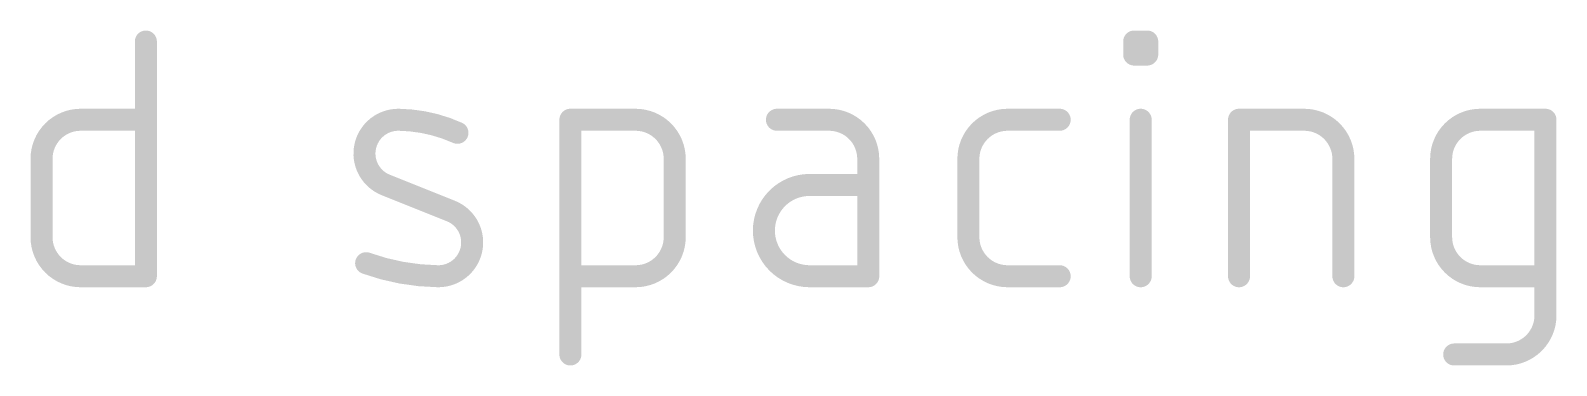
# Model space of a CAD drawing. Extents: x -35 to 140, y -8 to 139.
# Drawn here: x -14.98 to -4.41, y 133.56 to 135.88 of the extents above; entities that cross this region are included whole.
import ezdxf

# ---------------------------------------------------------------- set-up
doc = ezdxf.new("R2010")
doc.units = 0
doc.layers.add('51', color=253, linetype='CONTINUOUS')

msp = doc.modelspace()

# ---------------------------------------------------------------- linework, layer by layer
at = {"layer": '51', "const_width": 0.1524}
for points in [[(-14.1764, 135.8068), (-14.1764, 134.1812)], [(-7.333, 135.7165), (-7.333, 135.8068)], [(-7.333, 135.8068), (-7.2427, 135.8068)], [(-7.2427, 135.8068), (-7.2427, 135.7165)], [(-7.2427, 135.7165), (-7.333, 135.7165)], [(-14.6279, 135.2649), (-14.1764, 135.2649)], [(-11.2369, 133.6393), (-11.2369, 135.2649)], [(-11.2369, 135.2649), (-10.7854, 135.2649)], [(-9.4453, 135.2649), (-9.8066, 135.2649)], [(-8.2101, 135.2649), (-7.8488, 135.2649)], [(-7.2878, 134.1812), (-7.2878, 135.2649)], [(-6.607, 134.1812), (-6.607, 135.2649)], [(-6.607, 135.2649), (-6.1554, 135.2649)], [(-4.9366, 135.2649), (-4.485, 135.2649)], [(-4.485, 135.2649), (-4.485, 133.9103)], [(-14.8989, 134.4521), (-14.8989, 134.994)], [(-10.5144, 134.994), (-10.5144, 134.4521)], [(-9.1744, 134.1812), (-9.1744, 134.994)], [(-8.481, 134.4521), (-8.481, 134.994)], [(-5.8845, 134.994), (-5.8845, 134.1812)], [(-5.2075, 134.4521), (-5.2075, 134.994)], [(-12.0641, 134.6328), (-12.5156, 134.8134)], [(-9.1744, 134.8134), (-9.5808, 134.8134)], [(-14.1764, 134.1812), (-14.6279, 134.1812)], [(-10.7854, 134.1812), (-11.2369, 134.1812)], [(-9.5808, 134.1812), (-9.1744, 134.1812)], [(-7.8488, 134.1812), (-8.2101, 134.1812)], [(-4.485, 134.1812), (-4.9366, 134.1812)], [(-4.756, 133.6393), (-5.1172, 133.6393)]]:
    msp.add_lwpolyline(points, dxfattribs=at)
at = {"layer": '51'}
for points, const_width in [([(-14.1383, 135.8068, 1), (-14.2145, 135.8068)], 0.0762), ([(-7.2949, 135.8068, 1), (-7.3711, 135.8068)], 0.0762), ([(-7.333, 135.8449, 1), (-7.333, 135.7687)], 0.0762), ([(-7.2046, 135.8068, 1), (-7.2808, 135.8068)], 0.0762), ([(-7.2427, 135.7687, 1), (-7.2427, 135.8449)], 0.0762), ([(-7.333, 135.7546, 1), (-7.333, 135.6784)], 0.0762), ([(-7.2427, 135.6784, 1), (-7.2427, 135.7546)], 0.0762), ([(-7.3711, 135.7165, 1), (-7.2949, 135.7165)], 0.0762), ([(-7.2808, 135.7165, 1), (-7.2046, 135.7165)], 0.0762), ([(-14.6279, 135.2649, 0.4142), (-14.8989, 134.994)], 0.1524), ([(-14.6279, 135.303, 1), (-14.6279, 135.2268)], 0.0762), ([(-14.6279, 135.2268, 1), (-14.6279, 135.303)], 0.0762), ([(-14.1764, 135.2268, 1), (-14.1764, 135.303)], 0.0762), ([(-12.4253, 135.2649, 0.8318), (-12.5156, 134.8134)], 0.1524), ([(-12.0189, 135.1746, 0.1025), (-12.4253, 135.2649)], 0.1524), ([(-12.4248, 135.303, 1), (-12.4258, 135.2268)], 0.0762), ([(-12.4258, 135.2268, 1), (-12.4248, 135.303)], 0.0762), ([(-11.1988, 135.2649, 1), (-11.275, 135.2649)], 0.0762), ([(-11.2369, 135.303, 1), (-11.2369, 135.2268)], 0.0762), ([(-10.5144, 134.994, 0.4142), (-10.7854, 135.2649)], 0.1524), ([(-10.7854, 135.303, 1), (-10.7854, 135.2268)], 0.0762), ([(-10.7854, 135.2268, 1), (-10.7854, 135.303)], 0.0762), ([(-9.8066, 135.303, 1), (-9.8066, 135.2268)], 0.0762), ([(-9.1744, 134.994, 0.4142), (-9.4453, 135.2649)], 0.1524), ([(-9.4453, 135.303, 1), (-9.4453, 135.2268)], 0.0762), ([(-9.4453, 135.2268, 1), (-9.4453, 135.303)], 0.0762), ([(-8.2101, 135.2649, 0.4142), (-8.481, 134.994)], 0.1524), ([(-8.2101, 135.303, 1), (-8.2101, 135.2268)], 0.0762), ([(-8.2101, 135.2268, 1), (-8.2101, 135.303)], 0.0762), ([(-7.8488, 135.2268, 1), (-7.8488, 135.303)], 0.0762), ([(-7.2497, 135.2649, 1), (-7.3259, 135.2649)], 0.0762), ([(-6.5689, 135.2649, 1), (-6.6451, 135.2649)], 0.0762), ([(-6.607, 135.303, 1), (-6.607, 135.2268)], 0.0762), ([(-5.8845, 134.994, 0.4142), (-6.1554, 135.2649)], 0.1524), ([(-6.1554, 135.303, 1), (-6.1554, 135.2268)], 0.0762), ([(-6.1554, 135.2268, 1), (-6.1554, 135.303)], 0.0762), ([(-4.9366, 135.2649, 0.4142), (-5.2075, 134.994)], 0.1524), ([(-4.9366, 135.303, 1), (-4.9366, 135.2268)], 0.0762), ([(-4.9366, 135.2268, 1), (-4.9366, 135.303)], 0.0762), ([(-4.4469, 135.2649, 1), (-4.5231, 135.2649)], 0.0762), ([(-4.485, 135.2268, 1), (-4.485, 135.303)], 0.0762), ([(-12.0345, 135.1399, 1), (-12.0033, 135.2094)], 0.0762), ([(-14.8608, 134.994, 1), (-14.937, 134.994)], 0.0762), ([(-10.4763, 134.994, 1), (-10.5525, 134.994)], 0.0762), ([(-9.1363, 134.994, 1), (-9.2125, 134.994)], 0.0762), ([(-8.4429, 134.994, 1), (-8.5191, 134.994)], 0.0762), ([(-5.8464, 134.994, 1), (-5.9226, 134.994)], 0.0762), ([(-5.1694, 134.994, 1), (-5.2456, 134.994)], 0.0762), ([(-14.937, 134.994, 1), (-14.8608, 134.994)], 0.0762), ([(-10.5525, 134.994, 1), (-10.4763, 134.994)], 0.0762), ([(-9.2125, 134.994, 1), (-9.1363, 134.994)], 0.0762), ([(-8.5191, 134.994, 1), (-8.4429, 134.994)], 0.0762), ([(-5.9226, 134.994, 1), (-5.8464, 134.994)], 0.0762), ([(-5.2456, 134.994, 1), (-5.1694, 134.994)], 0.0762), ([(-12.5015, 134.8487, 1), (-12.5298, 134.778)], 0.0762), ([(-12.5298, 134.778, 1), (-12.5015, 134.8488)], 0.0762), ([(-9.5808, 134.8134, 1), (-9.5808, 134.1812)], 0.1524), ([(-9.5808, 134.8515, 1), (-9.5808, 134.7753)], 0.0762), ([(-9.5808, 134.7753, 1), (-9.5808, 134.8515)], 0.0762), ([(-9.1744, 134.7753, 1), (-9.1744, 134.8515)], 0.0762), ([(-12.1544, 134.1812, 0.8318), (-12.0641, 134.6328)], 0.1524), ([(-12.0499, 134.6681, 1), (-12.0782, 134.5974)], 0.0762), ([(-12.0782, 134.5974, 1), (-12.0499, 134.6681)], 0.0762), ([(-14.8989, 134.4521, 0.4142), (-14.6279, 134.1812)], 0.1524), ([(-14.8608, 134.4521, 1), (-14.937, 134.4521)], 0.0762), ([(-10.7854, 134.1812, 0.4142), (-10.5144, 134.4521)], 0.1524), ([(-10.4763, 134.4521, 1), (-10.5525, 134.4521)], 0.0762), ([(-8.481, 134.4521, 0.4142), (-8.2101, 134.1812)], 0.1524), ([(-8.4429, 134.4521, 1), (-8.5191, 134.4521)], 0.0762), ([(-5.2075, 134.4521, 0.4142), (-4.9366, 134.1812)], 0.1524), ([(-5.1694, 134.4521, 1), (-5.2456, 134.4521)], 0.0762), ([(-14.937, 134.4521, 1), (-14.8608, 134.4521)], 0.0762), ([(-10.5525, 134.4521, 1), (-10.4763, 134.4521)], 0.0762), ([(-8.5191, 134.4521, 1), (-8.4429, 134.4521)], 0.0762), ([(-5.2456, 134.4521, 1), (-5.1694, 134.4521)], 0.0762), ([(-12.6382, 134.3074, 1), (-12.664, 134.2357)], 0.0762), ([(-12.6511, 134.2715, 0.083), (-12.1544, 134.1812)], 0.1524), ([(-14.6279, 134.2193, 1), (-14.6279, 134.1431)], 0.0762), ([(-14.6279, 134.1431, 1), (-14.6279, 134.2193)], 0.0762), ([(-14.2145, 134.1812, 1), (-14.1383, 134.1812)], 0.0762), ([(-14.1764, 134.1431, 1), (-14.1764, 134.2193)], 0.0762), ([(-12.1538, 134.2193, 1), (-12.1549, 134.1431)], 0.0762), ([(-12.1549, 134.1431, 1), (-12.1538, 134.2193)], 0.0762), ([(-11.2369, 134.2193, 1), (-11.2369, 134.1431)], 0.0762), ([(-10.7854, 134.2193, 1), (-10.7854, 134.1431)], 0.0762), ([(-10.7854, 134.1431, 1), (-10.7854, 134.2193)], 0.0762), ([(-9.5808, 134.2193, 1), (-9.5808, 134.1431)], 0.0762), ([(-9.5808, 134.1431, 1), (-9.5808, 134.2193)], 0.0762), ([(-9.2125, 134.1812, 1), (-9.1363, 134.1812)], 0.0762), ([(-9.1744, 134.1431, 1), (-9.1744, 134.2193)], 0.0762), ([(-8.2101, 134.2193, 1), (-8.2101, 134.1431)], 0.0762), ([(-8.2101, 134.1431, 1), (-8.2101, 134.2193)], 0.0762), ([(-7.8488, 134.1431, 1), (-7.8488, 134.2193)], 0.0762), ([(-7.3259, 134.1812, 1), (-7.2497, 134.1812)], 0.0762), ([(-6.6451, 134.1812, 1), (-6.5689, 134.1812)], 0.0762), ([(-5.9226, 134.1812, 1), (-5.8464, 134.1812)], 0.0762), ([(-4.9366, 134.2193, 1), (-4.9366, 134.1431)], 0.0762), ([(-4.9366, 134.1431, 1), (-4.9366, 134.2193)], 0.0762), ([(-4.485, 134.1431, 1), (-4.485, 134.2193)], 0.0762), ([(-4.756, 133.6393, 0.4142), (-4.485, 133.9103)], 0.1524), ([(-4.4469, 133.9103, 1), (-4.5231, 133.9103)], 0.0762), ([(-4.5231, 133.9103, 1), (-4.4469, 133.9103)], 0.0762), ([(-11.275, 133.6393, 1), (-11.1988, 133.6393)], 0.0762), ([(-5.1172, 133.6774, 1), (-5.1172, 133.6012)], 0.0762), ([(-4.756, 133.6774, 1), (-4.756, 133.6012)], 0.0762), ([(-4.756, 133.6012, 1), (-4.756, 133.6774)], 0.0762)]:
    msp.add_lwpolyline(points, format="xyb", dxfattribs=dict(at, const_width=const_width))

doc.saveas('drawing.dxf')
